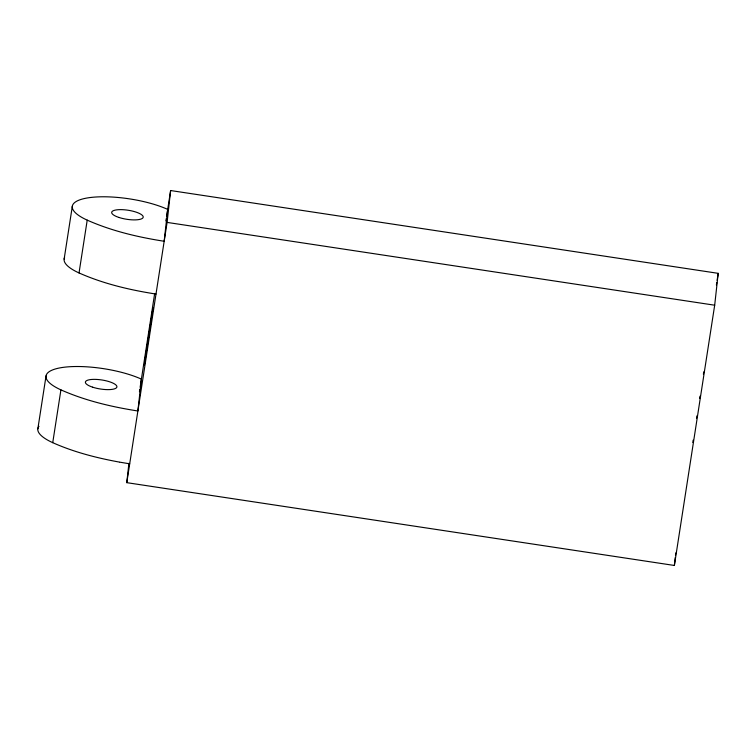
<?xml version="1.0" encoding="UTF-8"?>
<svg xmlns="http://www.w3.org/2000/svg" width="756" height="756" viewBox="0 0 756 756"><rect width="100%" height="100%" fill="white"/><g stroke="black" fill="none" stroke-linecap="round" stroke-linejoin="round"><path stroke-width="1.13" d="M166.632 216.282L170.62 190.54L718.2 273.341L714.685 305.207L674.371 565.46L126.781 482.659L128.917 463.315M126.781 482.659L167.095 222.406L170.62 190.54M674.371 565.46L675.25 557.493M675.495 555.216L675.751 552.938M37.847 428.822L46.05 375.883M64.137 259.091L72.34 206.152M119.391 462.096C96.607 457.919 73.946 452.135 52.74 442.676L60.915 389.869A55.783 16.018 8.8 0 1 63.409 367.331A55.783 16.018 8.8 0 1 141.4 379.125L137.885 410.99C111.576 406.87 85.333 400.708 60.915 389.869M156.001 294.065C129.682 289.945 103.449 283.784 79.03 272.944L87.214 220.138A55.783 16.018 8.8 0 1 89.699 197.599A55.783 16.018 8.8 0 1 167.69 209.393L164.175 241.268C137.866 237.138 111.623 230.977 87.214 220.138M139.444 391.759L139.803 389.463M140.153 387.166L154.678 293.46M165.914 220.875L166.273 218.578M716.395 285.012L716.754 282.678M717.113 280.344L718.2 273.341M692.808 442.468L693.167 440.153M696.578 418.162L696.938 415.847M699.621 398.488L699.98 396.172M703.392 374.192L703.751 371.876M167.095 222.406L714.685 305.207M129.701 463.797L128.265 463.579M127.783 463.504L119.864 462.181M79.03 272.944A55.783 16.018 8.8 0 1 64.61 257.616M52.74 442.676A55.783 16.018 8.8 0 1 38.187 427.603M38.698 426.696A55.783 16.018 8.8 0 1 38.972 426.318M144.887 360.499L144.33 365.507L153.062 307.692L144.887 360.499M118.947 217.454A15.942 4.574 8.8 0 0 143.205 217.218A15.942 4.574 8.8 0 0 120.213 209.629A15.942 4.574 8.8 0 0 118.947 217.454M92.648 387.185A15.942 4.574 8.8 0 0 116.906 386.949A15.942 4.574 8.8 0 0 93.924 379.361A15.942 4.574 8.8 0 0 92.648 387.185"/></g></svg>
